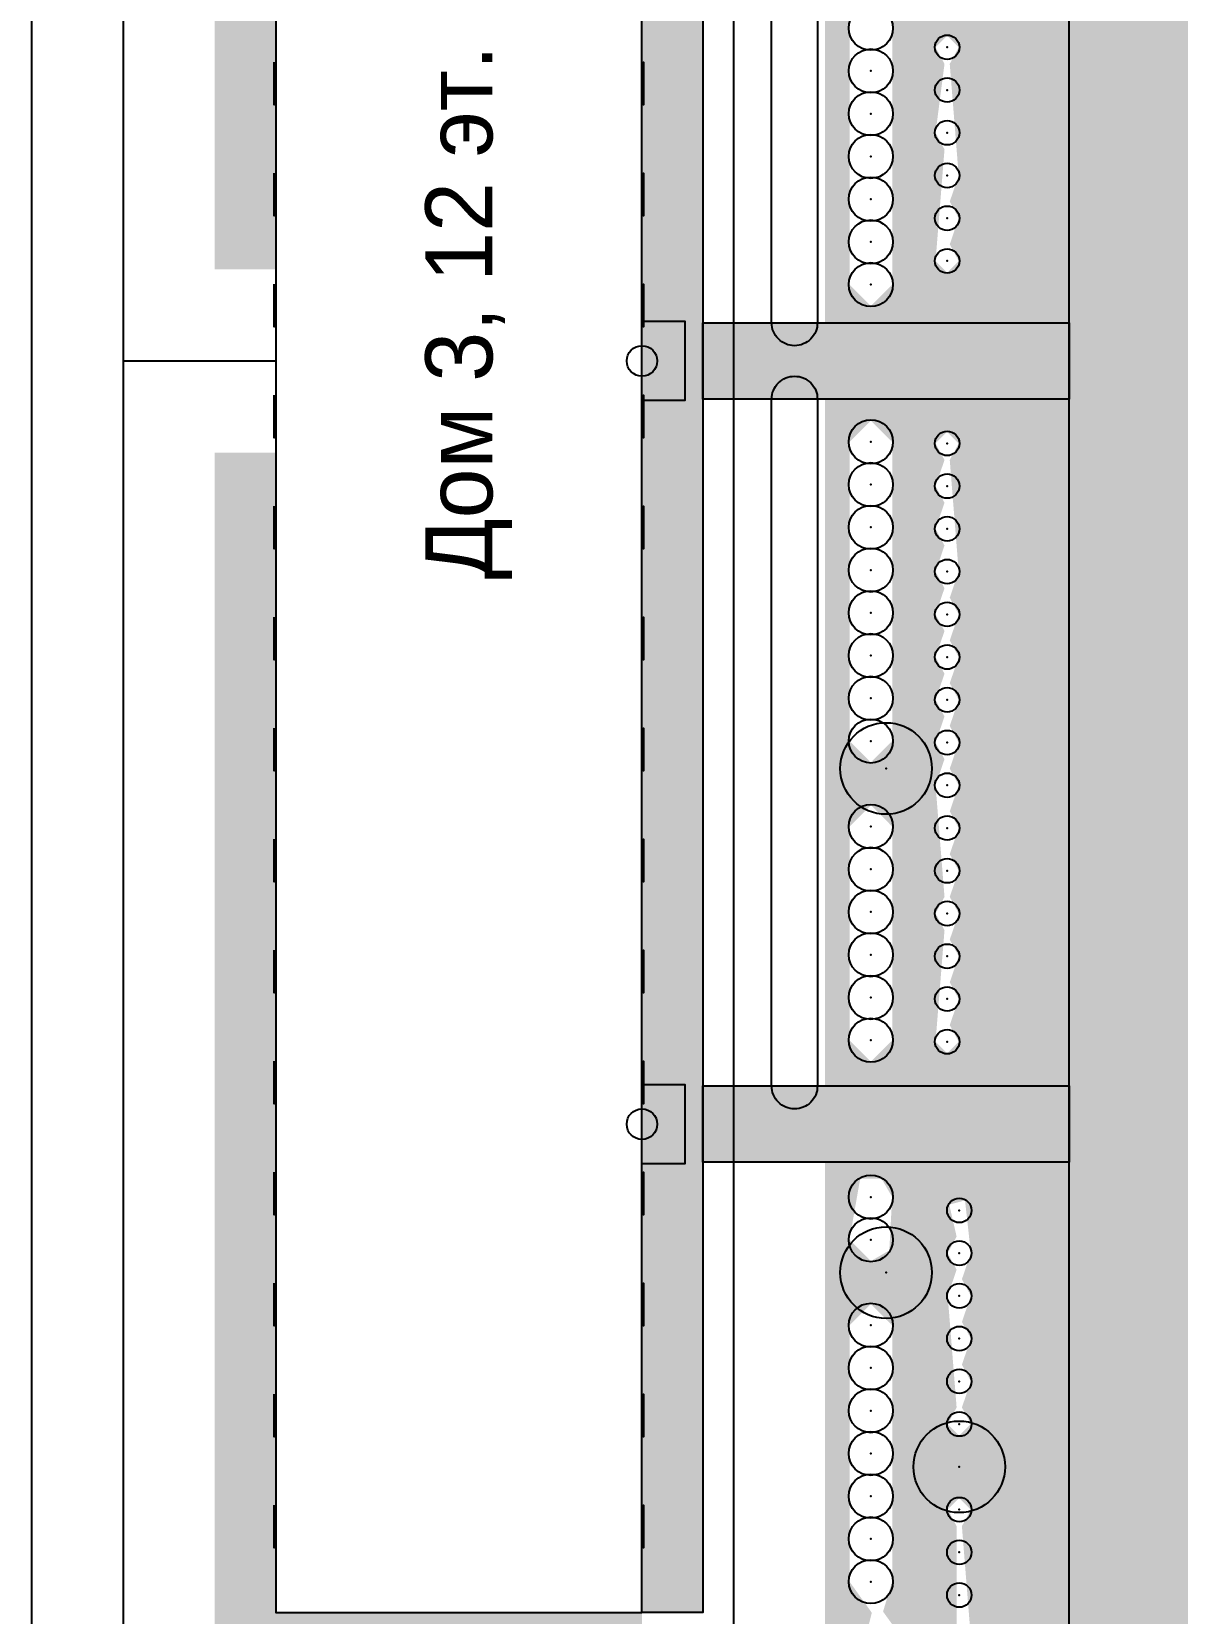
# Model space of a CAD drawing. Header units: metres. Extents: x 0 to 180, y 0 to 150.
# Drawn here: x 0 to 37.5, y 34 to 85.8 of the extents above; entities that cross this region are included whole.
import ezdxf

# ---------------------------------------------------------------- set-up
doc = ezdxf.new("R2010")
doc.units = ezdxf.units.M
for name, color, linetype in [('BUILDING_FOOTPRINT', 1, 'Continuous'), ('CANOPIES', 132, 'Continuous'), ('CURB', 8, 'Continuous'), ('ENTRANCES', 132, 'Continuous'), ('LABELS', 7, 'Continuous'), ('NEW_BUSH', 3, 'Continuous'), ('NEW_LAWN', 82, 'Continuous'), ('NEW_PATHS', 2, 'Continuous'), ('NEW_TREE', 3, 'Continuous'), ('PATHS', 33, 'Continuous'), ('ROAD', 251, 'Continuous'), ('SEWER_K1', 30, 'Continuous'), ('SIDEWALK', 31, 'Continuous'), ('TERRITORY_BOUNDARY', 8, 'Continuous'), ('WATER_SUPPLY_B1', 5, 'Continuous'), ('WINDOWS', 150, 'Continuous')]:
    doc.layers.add(name, color=color, linetype=linetype)

msp = doc.modelspace()

# ---------------------------------------------------------------- hatches: boundary and pattern name
at = {"layer": 'NEW_LAWN'}
msp.add_hatch(color=82, dxfattribs=at).paths.add_polyline_path([(6, 78), (6, 119), (25, 119), (25, 114), (22, 114), (22, 116), (8, 116), (8, 78)])
h = msp.add_hatch(color=82, dxfattribs=at)
h.paths.add_polyline_path([(34, 90), (34, 76.25), (26, 76.25), (26, 90)])
h.paths.add_polyline_path([(29.914, 81.93), (29.621, 78.275), (30, 77.896), (30.379, 78.275), (30.086, 78.82), (30.379, 79.675), (30.086, 80.22), (30.379, 81.075), (30.086, 84.73), (30.379, 85.275), (30, 85.654), (29.621, 85.275), (29.914, 84.73), (29.621, 82.475)], flags=16)
h.paths.add_polyline_path([(26.801, 77.5), (27.5, 76.801), (28.199, 77.5), (28.199, 87.3), (27.5, 87.999), (26.801, 87.3)], flags=16)
h = msp.add_hatch(color=82, dxfattribs=at)
h.paths.add_polyline_path([(34, 51.25), (26, 51.25), (26, 73.75), (33.999, 73.75)])
h.paths.add_polyline_path([(29.914, 56.355), (29.621, 52.7), (30, 52.321), (30.379, 52.7), (30.086, 53.245), (30.379, 54.1), (30.086, 54.645), (30.379, 55.5), (30.086, 56.045), (30.379, 56.9), (30.086, 57.445), (30.379, 58.3), (30.086, 58.845), (30.379, 59.7), (30.086, 60.245), (30.379, 61.1), (30.086, 61.645), (30.379, 62.5), (30.086, 63.045), (30.379, 63.9), (30.086, 64.445), (30.379, 65.3), (30.086, 65.845), (30.379, 66.7), (30.086, 67.245), (30.379, 68.1), (30.086, 71.755), (30.379, 72.3), (30, 72.679), (29.621, 72.3), (29.914, 71.755), (29.621, 70.9), (29.914, 70.355), (29.621, 69.5), (29.914, 68.955), (29.621, 68.1), (29.914, 67.555), (29.621, 66.7), (29.914, 66.155), (29.621, 65.3), (29.914, 64.755), (29.621, 63.9), (29.914, 63.355), (29.621, 62.5), (29.914, 61.955), (29.621, 61.1), (29.914, 57.445), (29.621, 56.9)], flags=16)
h.paths.add_polyline_path([(26.801, 52.75), (27.5, 52.051), (28.199, 52.75), (28.199, 59.75), (27.5, 60.449), (26.801, 59.75)], flags=16)
h.paths.add_polyline_path([(26.801, 62.55), (27.5, 61.851), (28.199, 62.55), (28.199, 72.35), (27.5, 73.049), (26.801, 72.35)], flags=16)
h = msp.add_hatch(color=82, dxfattribs=at)
h.paths.add_polyline_path([(8, 34), (20, 34), (20, 25), (20.879, 22.879), (23, 22), (34, 22), (34, 7), (6, 7), (6, 72), (8, 72)])
h.paths.add_polyline_path([(30.879, 12.65), (30.5, 13.029), (30.121, 12.65), (30.414, 10.705), (30.121, 9.85), (30.5, 9.471), (30.879, 9.85), (30.586, 11.795)], flags=16)
h.paths.add_polyline_path([(30.689, 19.978), (30.172, 19.839), (30.414, 17.395), (30.121, 16.85), (30.5, 16.471), (30.879, 16.85), (30.586, 17.395)], flags=16)
h.paths.add_polyline_path([(25.25, 18.792), (24.551, 18.093), (25.25, 17.394), (25.949, 18.093)], flags=16)
h.paths.add_polyline_path([(25.599, 13.502), (24.645, 13.247), (24.901, 12.292), (25.855, 12.548)], flags=16)
h.paths.add_polyline_path([(20.75, 10.678), (20.371, 10.299), (20.75, 9.92), (21.129, 10.299)], flags=16)
h.paths.add_polyline_path([(19.25, 18.792), (18.551, 18.093), (19.25, 17.394), (19.949, 18.093)], flags=16)
h.paths.add_polyline_path([(7.395, 26.551), (8.9, 25.301), (14.5, 25.301), (15.199, 26), (14.5, 26.699), (9.076, 26.652), (8.524, 27.755), (9.096, 28.625), (10.1, 28.301), (17.365, 28.289), (17.838, 27.153), (16.695, 26.349), (16.695, 25.651), (17.3, 25.301), (18.5, 25.501), (19.199, 26.2), (19.199, 29), (18.5, 29.699), (10.1, 29.699), (9.004, 28.675), (8, 28.999), (7.395, 28.649)], flags=16)
h.paths.add_polyline_path([(14.75, 16.194), (14.051, 15.495), (14.75, 14.796), (15.449, 15.495)], flags=16)
h.paths.add_polyline_path([(14.75, 10.998), (14.051, 10.299), (14.75, 9.6), (15.449, 10.299)], flags=16)
h.paths.add_polyline_path([(11.939, 21.019), (11.422, 20.881), (11.561, 20.363), (12.078, 20.502)], flags=16)
h.paths.add_polyline_path([(10.599, 13.502), (9.645, 13.247), (9.901, 12.292), (10.855, 12.548)], flags=16)
h = msp.add_hatch(color=82, dxfattribs=at)
h.paths.add_polyline_path([(33.999, 48.75), (34, 28), (26, 28), (26, 48.75)])
h.paths.add_polyline_path([(26.801, 46.213), (27.5, 45.514), (28.105, 45.864), (28.199, 47.613), (27.849, 48.218), (27.151, 48.218)], flags=16)
h.paths.add_polyline_path([(30.311, 30.92), (30.019, 30.375), (30.398, 29.996), (30.777, 30.375), (30.484, 30.92), (30.777, 31.775), (30.484, 32.32), (30.777, 33.175), (30.484, 36.83), (30.777, 37.375), (30.398, 37.754), (30.019, 37.375), (30.311, 36.83)], flags=16)
h.paths.add_polyline_path([(30.311, 45.23), (30.019, 44.375), (30.311, 40.72), (30.019, 40.175), (30.398, 39.796), (30.777, 40.175), (30.484, 40.72), (30.777, 41.575), (30.484, 42.12), (30.777, 42.975), (30.484, 43.52), (30.777, 44.375), (30.484, 44.92), (30.777, 45.775), (30.587, 47.503), (30.07, 47.364), (30.311, 46.32), (30.019, 45.775)], flags=16)
h.paths.add_polyline_path([(26.801, 35.013), (27.532, 33.995), (26.946, 31.648), (27.645, 30.949), (28.25, 31.298), (28.631, 33.016), (27.9, 34.034), (28.199, 35.013), (28.199, 43.413), (27.5, 44.112), (26.801, 43.413)], flags=16)
at = {"layer": 'PATHS'}
for points in [[(34, 73.75), (22, 73.75), (22, 76.25), (34, 76.25)], [(34, 48.75), (22, 48.75), (22, 51.25), (34, 51.25)]]:
    msp.add_hatch(color=33, dxfattribs=at).paths.add_polyline_path(points)
at = {"layer": 'ROAD'}
msp.add_hatch(color=251, dxfattribs=at).paths.add_polyline_path([(34, 36), (34, 40.5), (34, 109.5), (34, 114), (38.5, 114), (90, 114), (90, 109.5), (38.5, 109.5), (38.5, 40.5), (90, 40.5), (90, 36), (38.5, 36), (38.5, 0), (34, 0)])
at = {"layer": 'SIDEWALK'}
msp.add_hatch(color=31, dxfattribs=at).paths.add_polyline_path([(20, 116), (22, 116), (22, 34), (20, 34)])

# ---------------------------------------------------------------- linework, layer by layer
at = {"layer": 'BUILDING_FOOTPRINT'}
msp.add_lwpolyline([(20, 34), (20, 116), (8, 116), (8, 34)], close=True, dxfattribs=at)
at = {"layer": 'CANOPIES'}
for points in [[(20, 73.7, 2.7), (20, 76.3, 2.7), (21.4, 76.3, 2.7), (21.4, 73.7, 2.7)], [(20, 48.7, 2.7), (20, 51.3, 2.7), (21.4, 51.3, 2.7), (21.4, 48.7, 2.7)]]:
    msp.add_3dface(points, dxfattribs=at)
at = {"layer": 'CURB'}
msp.add_lwpolyline([(34, 0), (34, 36), (34, 40.5), (34, 109.5), (34, 114), (38.5, 114), (141.5, 114), (141.5, 150), (146, 150), (146, 114), (146, 109.5), (146, 40.5), (146, 36), (141.5, 36), (38.5, 36), (38.5, 0)], close=True, dxfattribs=at)
at = {"layer": 'ENTRANCES'}
for centre in [(20, 75, 0.05), (20, 50, 0.05)]:
    msp.add_circle(centre, 0.5, dxfattribs=at)
at = {"layer": 'NEW_BUSH'}
for centre, radius in [((27.5, 85.9), 0.72), ((30, 85.275), 0.4), ((27.5, 84.5), 0.72), ((30, 83.875), 0.4), ((27.5, 83.1), 0.72), ((27.5, 81.7), 0.72), ((30, 82.475), 0.4), ((30, 81.075), 0.4), ((27.5, 80.3), 0.72), ((30, 79.675), 0.4), ((27.5, 78.9), 0.72), ((30, 78.275), 0.4), ((27.5, 77.5), 0.72), ((27.5, 72.35), 0.72), ((30, 72.3), 0.4), ((27.5, 70.95), 0.72), ((30, 70.9), 0.4), ((27.5, 69.55), 0.72), ((30, 69.5), 0.4), ((27.5, 68.15), 0.72), ((30, 68.1), 0.4), ((27.5, 66.75), 0.72), ((30, 66.7), 0.4), ((27.5, 65.35), 0.72), ((30, 65.3), 0.4), ((27.5, 63.95), 0.72), ((30, 63.9), 0.4), ((27.5, 62.55), 0.72), ((30, 62.5), 0.4), ((30, 61.1), 0.4), ((27.5, 59.75), 0.72), ((30, 59.7), 0.4), ((27.5, 58.35), 0.72), ((30, 58.3), 0.4), ((27.5, 56.95), 0.72), ((30, 56.9), 0.4), ((27.5, 55.55), 0.72), ((30, 55.5), 0.4), ((27.5, 54.15), 0.72), ((30, 54.1), 0.4), ((27.5, 52.75), 0.72), ((30, 52.7), 0.4), ((27.5, 47.613), 0.72), ((30.398, 47.175), 0.4), ((27.5, 46.213), 0.72), ((30.398, 45.775), 0.4), ((30.398, 44.375), 0.4), ((27.5, 43.413), 0.72), ((30.398, 42.975), 0.4), ((27.5, 42.013), 0.72), ((30.398, 41.575), 0.4), ((27.5, 40.613), 0.72), ((30.398, 40.175), 0.4), ((27.5, 39.213), 0.72), ((27.5, 37.813), 0.72), ((30.398, 37.375), 0.4), ((27.5, 36.413), 0.72), ((30.398, 35.975), 0.4), ((27.5, 35.013), 0.72), ((30.398, 34.575), 0.4)]:
    msp.add_circle(centre, radius, dxfattribs=at)
for p in [(30, 85.275), (27.5, 84.5), (30, 83.875), (27.5, 83.1), (30, 82.475), (27.5, 81.7), (30, 81.075), (27.5, 80.3), (30, 79.675), (27.5, 78.9), (30, 78.275), (27.5, 77.5), (27.5, 72.35), (30, 72.3), (27.5, 70.95), (30, 70.9), (27.5, 69.55), (30, 69.5), (27.5, 68.15), (30, 68.1), (27.5, 66.75), (30, 66.7), (27.5, 65.35), (30, 65.3), (27.5, 63.95), (30, 63.9), (27.5, 62.55), (30, 62.5), (30, 61.1), (27.5, 59.75), (30, 59.7), (27.5, 58.35), (30, 58.3), (27.5, 56.95), (30, 56.9), (27.5, 55.55), (30, 55.5), (27.5, 54.15), (30, 54.1), (27.5, 52.75), (30, 52.7), (27.5, 47.613), (30.398, 47.175), (27.5, 46.213), (30.398, 45.775), (30.398, 44.375), (27.5, 43.413), (30.398, 42.975), (27.5, 42.013), (30.398, 41.575), (27.5, 40.613), (30.398, 40.175), (27.5, 39.213), (27.5, 37.813), (30.398, 37.375), (27.5, 36.413), (30.398, 35.975), (27.5, 35.013), (30.398, 34.575)]:
    msp.add_point(p, dxfattribs=at)
at = {"layer": 'NEW_PATHS'}
msp.add_lwpolyline([(25.75, 98.75), (25.75, 76.25), (25.746, 76.176), (25.736, 76.104), (25.718, 76.032), (25.693, 75.963), (25.661, 75.896), (25.624, 75.833), (25.58, 75.774), (25.53, 75.72), (25.476, 75.67), (25.417, 75.626), (25.354, 75.589), (25.287, 75.557), (25.218, 75.532), (25.146, 75.514), (25.074, 75.504), (25, 75.5), (24.926, 75.504), (24.854, 75.514), (24.782, 75.532), (24.713, 75.557), (24.646, 75.589), (24.583, 75.626), (24.524, 75.67), (24.47, 75.72), (24.42, 75.774), (24.376, 75.833), (24.339, 75.896), (24.307, 75.963), (24.282, 76.032), (24.264, 76.104), (24.254, 76.176), (24.25, 76.25), (24.25, 98.75)], dxfattribs=at)
msp.add_lwpolyline([(24.339, 74.104), (24.376, 74.167), (24.42, 74.226), (24.47, 74.28), (24.524, 74.33), (24.583, 74.374), (24.646, 74.411), (24.713, 74.443), (24.782, 74.468), (24.854, 74.486), (24.926, 74.496), (25, 74.5), (25.074, 74.496), (25.146, 74.486), (25.218, 74.468), (25.287, 74.443), (25.354, 74.411), (25.417, 74.374), (25.476, 74.33), (25.53, 74.28), (25.58, 74.226), (25.624, 74.167), (25.661, 74.104), (25.693, 74.037), (25.718, 73.968), (25.736, 73.896), (25.746, 73.824), (25.75, 73.75), (25.75, 51.25), (25.746, 51.176), (25.736, 51.104), (25.718, 51.032), (25.693, 50.963), (25.661, 50.896), (25.624, 50.833), (25.58, 50.774), (25.53, 50.72), (25.476, 50.67), (25.417, 50.626), (25.354, 50.589), (25.287, 50.557), (25.218, 50.532), (25.146, 50.514), (25.074, 50.504), (25, 50.5), (24.926, 50.504), (24.854, 50.514), (24.782, 50.532), (24.713, 50.557), (24.646, 50.589), (24.583, 50.626), (24.524, 50.67), (24.47, 50.72), (24.42, 50.774), (24.376, 50.833), (24.339, 50.896), (24.307, 50.963), (24.282, 51.032), (24.264, 51.104), (24.254, 51.176), (24.25, 51.25), (24.25, 73.75), (24.254, 73.824), (24.264, 73.896), (24.282, 73.968), (24.307, 74.037)], close=True, dxfattribs=at)
at = {"layer": 'NEW_TREE'}
for centre in [(28, 61.65), (28, 45.137), (30.398, 38.775)]:
    msp.add_circle(centre, 1.5, dxfattribs=at)
for p in [(28, 61.65), (28, 45.137), (30.398, 38.775)]:
    msp.add_point(p, dxfattribs=at)
at = {"layer": 'PATHS'}
for points in [[(34, 73.75), (22, 73.75), (22, 76.25), (34, 76.25)], [(34, 48.75), (22, 48.75), (22, 51.25), (34, 51.25)]]:
    msp.add_lwpolyline(points, close=True, dxfattribs=at)
at = {"layer": 'ROAD'}
msp.add_lwpolyline([(34, 36), (34, 40.5), (34, 109.5), (34, 114), (38.5, 114), (90, 114), (90, 109.5), (38.5, 109.5), (38.5, 40.5), (90, 40.5), (90, 36), (38.5, 36), (38.5, 0), (34, 0)], close=True, dxfattribs=at)
at = {"layer": 'SEWER_K1'}
msp.add_polyline3d([(23, 114, -2.6), (23, 25, -2.6), (180, 25, -2.6)], dxfattribs=at)
at = {"layer": 'SIDEWALK'}
msp.add_lwpolyline([(20, 116), (22, 116), (22, 34), (20, 34)], close=True, dxfattribs=at)
at = {"layer": 'TERRITORY_BOUNDARY'}
msp.add_lwpolyline([(180, 0), (180, 150), (0, 150), (0, 0)], close=True, dxfattribs=at)
at = {"layer": 'WATER_SUPPLY_B1'}
for points in [[(3, 146, -1.8), (3, 4, -1.8)], [(3, 75, -1.8), (8, 75, -1.8)]]:
    msp.add_polyline3d(points, dxfattribs=at)
at = {"layer": 'WINDOWS'}
for points in [[(7.95, 84.791, 0.9), (7.95, 83.391, 0.9), (7.95, 83.391, 2.4), (7.95, 84.791, 2.4)], [(7.95, 84.791, 3.9), (7.95, 83.391, 3.9), (7.95, 83.391, 5.4), (7.95, 84.791, 5.4)], [(7.95, 84.791, 6.9), (7.95, 83.391, 6.9), (7.95, 83.391, 8.4), (7.95, 84.791, 8.4)], [(7.95, 84.791, 9.9), (7.95, 83.391, 9.9), (7.95, 83.391, 11.4), (7.95, 84.791, 11.4)], [(7.95, 84.791, 12.9), (7.95, 83.391, 12.9), (7.95, 83.391, 14.4), (7.95, 84.791, 14.4)], [(7.95, 84.791, 15.9), (7.95, 83.391, 15.9), (7.95, 83.391, 17.4), (7.95, 84.791, 17.4)], [(7.95, 84.791, 18.9), (7.95, 83.391, 18.9), (7.95, 83.391, 20.4), (7.95, 84.791, 20.4)], [(7.95, 84.791, 21.9), (7.95, 83.391, 21.9), (7.95, 83.391, 23.4), (7.95, 84.791, 23.4)], [(7.95, 84.791, 24.9), (7.95, 83.391, 24.9), (7.95, 83.391, 26.4), (7.95, 84.791, 26.4)], [(7.95, 84.791, 27.9), (7.95, 83.391, 27.9), (7.95, 83.391, 29.4), (7.95, 84.791, 29.4)], [(7.95, 84.791, 30.9), (7.95, 83.391, 30.9), (7.95, 83.391, 32.4), (7.95, 84.791, 32.4)], [(7.95, 84.791, 33.9), (7.95, 83.391, 33.9), (7.95, 83.391, 35.4), (7.95, 84.791, 35.4)], [(20.05, 83.391, 0.9), (20.05, 84.791, 0.9), (20.05, 84.791, 2.4), (20.05, 83.391, 2.4)], [(20.05, 83.391, 3.9), (20.05, 84.791, 3.9), (20.05, 84.791, 5.4), (20.05, 83.391, 5.4)], [(20.05, 83.391, 6.9), (20.05, 84.791, 6.9), (20.05, 84.791, 8.4), (20.05, 83.391, 8.4)], [(20.05, 83.391, 9.9), (20.05, 84.791, 9.9), (20.05, 84.791, 11.4), (20.05, 83.391, 11.4)], [(20.05, 83.391, 12.9), (20.05, 84.791, 12.9), (20.05, 84.791, 14.4), (20.05, 83.391, 14.4)], [(20.05, 83.391, 15.9), (20.05, 84.791, 15.9), (20.05, 84.791, 17.4), (20.05, 83.391, 17.4)], [(20.05, 83.391, 18.9), (20.05, 84.791, 18.9), (20.05, 84.791, 20.4), (20.05, 83.391, 20.4)], [(20.05, 83.391, 21.9), (20.05, 84.791, 21.9), (20.05, 84.791, 23.4), (20.05, 83.391, 23.4)], [(20.05, 83.391, 24.9), (20.05, 84.791, 24.9), (20.05, 84.791, 26.4), (20.05, 83.391, 26.4)], [(20.05, 83.391, 27.9), (20.05, 84.791, 27.9), (20.05, 84.791, 29.4), (20.05, 83.391, 29.4)], [(20.05, 83.391, 30.9), (20.05, 84.791, 30.9), (20.05, 84.791, 32.4), (20.05, 83.391, 32.4)], [(20.05, 83.391, 33.9), (20.05, 84.791, 33.9), (20.05, 84.791, 35.4), (20.05, 83.391, 35.4)], [(7.95, 81.155, 0.9), (7.95, 79.755, 0.9), (7.95, 79.755, 2.4), (7.95, 81.155, 2.4)], [(7.95, 81.155, 3.9), (7.95, 79.755, 3.9), (7.95, 79.755, 5.4), (7.95, 81.155, 5.4)], [(7.95, 81.155, 6.9), (7.95, 79.755, 6.9), (7.95, 79.755, 8.4), (7.95, 81.155, 8.4)], [(7.95, 81.155, 9.9), (7.95, 79.755, 9.9), (7.95, 79.755, 11.4), (7.95, 81.155, 11.4)], [(7.95, 81.155, 12.9), (7.95, 79.755, 12.9), (7.95, 79.755, 14.4), (7.95, 81.155, 14.4)], [(7.95, 81.155, 15.9), (7.95, 79.755, 15.9), (7.95, 79.755, 17.4), (7.95, 81.155, 17.4)], [(7.95, 81.155, 18.9), (7.95, 79.755, 18.9), (7.95, 79.755, 20.4), (7.95, 81.155, 20.4)], [(7.95, 81.155, 21.9), (7.95, 79.755, 21.9), (7.95, 79.755, 23.4), (7.95, 81.155, 23.4)], [(7.95, 81.155, 24.9), (7.95, 79.755, 24.9), (7.95, 79.755, 26.4), (7.95, 81.155, 26.4)], [(7.95, 81.155, 27.9), (7.95, 79.755, 27.9), (7.95, 79.755, 29.4), (7.95, 81.155, 29.4)], [(7.95, 81.155, 30.9), (7.95, 79.755, 30.9), (7.95, 79.755, 32.4), (7.95, 81.155, 32.4)], [(7.95, 81.155, 33.9), (7.95, 79.755, 33.9), (7.95, 79.755, 35.4), (7.95, 81.155, 35.4)], [(20.05, 79.755, 0.9), (20.05, 81.155, 0.9), (20.05, 81.155, 2.4), (20.05, 79.755, 2.4)], [(20.05, 79.755, 3.9), (20.05, 81.155, 3.9), (20.05, 81.155, 5.4), (20.05, 79.755, 5.4)], [(20.05, 79.755, 6.9), (20.05, 81.155, 6.9), (20.05, 81.155, 8.4), (20.05, 79.755, 8.4)], [(20.05, 79.755, 9.9), (20.05, 81.155, 9.9), (20.05, 81.155, 11.4), (20.05, 79.755, 11.4)], [(20.05, 79.755, 12.9), (20.05, 81.155, 12.9), (20.05, 81.155, 14.4), (20.05, 79.755, 14.4)], [(20.05, 79.755, 15.9), (20.05, 81.155, 15.9), (20.05, 81.155, 17.4), (20.05, 79.755, 17.4)], [(20.05, 79.755, 18.9), (20.05, 81.155, 18.9), (20.05, 81.155, 20.4), (20.05, 79.755, 20.4)], [(20.05, 79.755, 21.9), (20.05, 81.155, 21.9), (20.05, 81.155, 23.4), (20.05, 79.755, 23.4)], [(20.05, 79.755, 24.9), (20.05, 81.155, 24.9), (20.05, 81.155, 26.4), (20.05, 79.755, 26.4)], [(20.05, 79.755, 27.9), (20.05, 81.155, 27.9), (20.05, 81.155, 29.4), (20.05, 79.755, 29.4)], [(20.05, 79.755, 30.9), (20.05, 81.155, 30.9), (20.05, 81.155, 32.4), (20.05, 79.755, 32.4)], [(20.05, 79.755, 33.9), (20.05, 81.155, 33.9), (20.05, 81.155, 35.4), (20.05, 79.755, 35.4)], [(7.95, 77.518, 0.9), (7.95, 76.118, 0.9), (7.95, 76.118, 2.4), (7.95, 77.518, 2.4)], [(7.95, 77.518, 3.9), (7.95, 76.118, 3.9), (7.95, 76.118, 5.4), (7.95, 77.518, 5.4)], [(7.95, 77.518, 6.9), (7.95, 76.118, 6.9), (7.95, 76.118, 8.4), (7.95, 77.518, 8.4)], [(7.95, 77.518, 9.9), (7.95, 76.118, 9.9), (7.95, 76.118, 11.4), (7.95, 77.518, 11.4)], [(7.95, 77.518, 12.9), (7.95, 76.118, 12.9), (7.95, 76.118, 14.4), (7.95, 77.518, 14.4)], [(7.95, 77.518, 15.9), (7.95, 76.118, 15.9), (7.95, 76.118, 17.4), (7.95, 77.518, 17.4)], [(7.95, 77.518, 18.9), (7.95, 76.118, 18.9), (7.95, 76.118, 20.4), (7.95, 77.518, 20.4)], [(7.95, 77.518, 21.9), (7.95, 76.118, 21.9), (7.95, 76.118, 23.4), (7.95, 77.518, 23.4)], [(7.95, 77.518, 24.9), (7.95, 76.118, 24.9), (7.95, 76.118, 26.4), (7.95, 77.518, 26.4)], [(7.95, 77.518, 27.9), (7.95, 76.118, 27.9), (7.95, 76.118, 29.4), (7.95, 77.518, 29.4)], [(7.95, 77.518, 30.9), (7.95, 76.118, 30.9), (7.95, 76.118, 32.4), (7.95, 77.518, 32.4)], [(7.95, 77.518, 33.9), (7.95, 76.118, 33.9), (7.95, 76.118, 35.4), (7.95, 77.518, 35.4)], [(20.05, 76.118, 3.9), (20.05, 77.518, 3.9), (20.05, 77.518, 5.4), (20.05, 76.118, 5.4)], [(20.05, 76.118, 6.9), (20.05, 77.518, 6.9), (20.05, 77.518, 8.4), (20.05, 76.118, 8.4)], [(20.05, 76.118, 9.9), (20.05, 77.518, 9.9), (20.05, 77.518, 11.4), (20.05, 76.118, 11.4)], [(20.05, 76.118, 12.9), (20.05, 77.518, 12.9), (20.05, 77.518, 14.4), (20.05, 76.118, 14.4)], [(20.05, 76.118, 15.9), (20.05, 77.518, 15.9), (20.05, 77.518, 17.4), (20.05, 76.118, 17.4)], [(20.05, 76.118, 18.9), (20.05, 77.518, 18.9), (20.05, 77.518, 20.4), (20.05, 76.118, 20.4)], [(20.05, 76.118, 21.9), (20.05, 77.518, 21.9), (20.05, 77.518, 23.4), (20.05, 76.118, 23.4)], [(20.05, 76.118, 24.9), (20.05, 77.518, 24.9), (20.05, 77.518, 26.4), (20.05, 76.118, 26.4)], [(20.05, 76.118, 27.9), (20.05, 77.518, 27.9), (20.05, 77.518, 29.4), (20.05, 76.118, 29.4)], [(20.05, 76.118, 30.9), (20.05, 77.518, 30.9), (20.05, 77.518, 32.4), (20.05, 76.118, 32.4)], [(20.05, 76.118, 33.9), (20.05, 77.518, 33.9), (20.05, 77.518, 35.4), (20.05, 76.118, 35.4)], [(7.95, 73.882, 0.9), (7.95, 72.482, 0.9), (7.95, 72.482, 2.4), (7.95, 73.882, 2.4)], [(7.95, 73.882, 3.9), (7.95, 72.482, 3.9), (7.95, 72.482, 5.4), (7.95, 73.882, 5.4)], [(7.95, 73.882, 6.9), (7.95, 72.482, 6.9), (7.95, 72.482, 8.4), (7.95, 73.882, 8.4)], [(7.95, 73.882, 9.9), (7.95, 72.482, 9.9), (7.95, 72.482, 11.4), (7.95, 73.882, 11.4)], [(7.95, 73.882, 12.9), (7.95, 72.482, 12.9), (7.95, 72.482, 14.4), (7.95, 73.882, 14.4)], [(7.95, 73.882, 15.9), (7.95, 72.482, 15.9), (7.95, 72.482, 17.4), (7.95, 73.882, 17.4)], [(7.95, 73.882, 18.9), (7.95, 72.482, 18.9), (7.95, 72.482, 20.4), (7.95, 73.882, 20.4)], [(7.95, 73.882, 21.9), (7.95, 72.482, 21.9), (7.95, 72.482, 23.4), (7.95, 73.882, 23.4)], [(7.95, 73.882, 24.9), (7.95, 72.482, 24.9), (7.95, 72.482, 26.4), (7.95, 73.882, 26.4)], [(7.95, 73.882, 27.9), (7.95, 72.482, 27.9), (7.95, 72.482, 29.4), (7.95, 73.882, 29.4)], [(7.95, 73.882, 30.9), (7.95, 72.482, 30.9), (7.95, 72.482, 32.4), (7.95, 73.882, 32.4)], [(7.95, 73.882, 33.9), (7.95, 72.482, 33.9), (7.95, 72.482, 35.4), (7.95, 73.882, 35.4)], [(20.05, 72.482, 3.9), (20.05, 73.882, 3.9), (20.05, 73.882, 5.4), (20.05, 72.482, 5.4)], [(20.05, 72.482, 6.9), (20.05, 73.882, 6.9), (20.05, 73.882, 8.4), (20.05, 72.482, 8.4)], [(20.05, 72.482, 9.9), (20.05, 73.882, 9.9), (20.05, 73.882, 11.4), (20.05, 72.482, 11.4)], [(20.05, 72.482, 12.9), (20.05, 73.882, 12.9), (20.05, 73.882, 14.4), (20.05, 72.482, 14.4)], [(20.05, 72.482, 15.9), (20.05, 73.882, 15.9), (20.05, 73.882, 17.4), (20.05, 72.482, 17.4)], [(20.05, 72.482, 18.9), (20.05, 73.882, 18.9), (20.05, 73.882, 20.4), (20.05, 72.482, 20.4)], [(20.05, 72.482, 21.9), (20.05, 73.882, 21.9), (20.05, 73.882, 23.4), (20.05, 72.482, 23.4)], [(20.05, 72.482, 24.9), (20.05, 73.882, 24.9), (20.05, 73.882, 26.4), (20.05, 72.482, 26.4)], [(20.05, 72.482, 27.9), (20.05, 73.882, 27.9), (20.05, 73.882, 29.4), (20.05, 72.482, 29.4)], [(20.05, 72.482, 30.9), (20.05, 73.882, 30.9), (20.05, 73.882, 32.4), (20.05, 72.482, 32.4)], [(20.05, 72.482, 33.9), (20.05, 73.882, 33.9), (20.05, 73.882, 35.4), (20.05, 72.482, 35.4)], [(7.95, 70.245, 0.9), (7.95, 68.845, 0.9), (7.95, 68.845, 2.4), (7.95, 70.245, 2.4)], [(7.95, 70.245, 3.9), (7.95, 68.845, 3.9), (7.95, 68.845, 5.4), (7.95, 70.245, 5.4)], [(7.95, 70.245, 6.9), (7.95, 68.845, 6.9), (7.95, 68.845, 8.4), (7.95, 70.245, 8.4)], [(7.95, 70.245, 9.9), (7.95, 68.845, 9.9), (7.95, 68.845, 11.4), (7.95, 70.245, 11.4)], [(7.95, 70.245, 12.9), (7.95, 68.845, 12.9), (7.95, 68.845, 14.4), (7.95, 70.245, 14.4)], [(7.95, 70.245, 15.9), (7.95, 68.845, 15.9), (7.95, 68.845, 17.4), (7.95, 70.245, 17.4)], [(7.95, 70.245, 18.9), (7.95, 68.845, 18.9), (7.95, 68.845, 20.4), (7.95, 70.245, 20.4)], [(7.95, 70.245, 21.9), (7.95, 68.845, 21.9), (7.95, 68.845, 23.4), (7.95, 70.245, 23.4)], [(7.95, 70.245, 24.9), (7.95, 68.845, 24.9), (7.95, 68.845, 26.4), (7.95, 70.245, 26.4)], [(7.95, 70.245, 27.9), (7.95, 68.845, 27.9), (7.95, 68.845, 29.4), (7.95, 70.245, 29.4)], [(7.95, 70.245, 30.9), (7.95, 68.845, 30.9), (7.95, 68.845, 32.4), (7.95, 70.245, 32.4)], [(7.95, 70.245, 33.9), (7.95, 68.845, 33.9), (7.95, 68.845, 35.4), (7.95, 70.245, 35.4)], [(20.05, 68.845, 0.9), (20.05, 70.245, 0.9), (20.05, 70.245, 2.4), (20.05, 68.845, 2.4)], [(20.05, 68.845, 3.9), (20.05, 70.245, 3.9), (20.05, 70.245, 5.4), (20.05, 68.845, 5.4)], [(20.05, 68.845, 6.9), (20.05, 70.245, 6.9), (20.05, 70.245, 8.4), (20.05, 68.845, 8.4)], [(20.05, 68.845, 9.9), (20.05, 70.245, 9.9), (20.05, 70.245, 11.4), (20.05, 68.845, 11.4)], [(20.05, 68.845, 12.9), (20.05, 70.245, 12.9), (20.05, 70.245, 14.4), (20.05, 68.845, 14.4)], [(20.05, 68.845, 15.9), (20.05, 70.245, 15.9), (20.05, 70.245, 17.4), (20.05, 68.845, 17.4)], [(20.05, 68.845, 18.9), (20.05, 70.245, 18.9), (20.05, 70.245, 20.4), (20.05, 68.845, 20.4)], [(20.05, 68.845, 21.9), (20.05, 70.245, 21.9), (20.05, 70.245, 23.4), (20.05, 68.845, 23.4)], [(20.05, 68.845, 24.9), (20.05, 70.245, 24.9), (20.05, 70.245, 26.4), (20.05, 68.845, 26.4)], [(20.05, 68.845, 27.9), (20.05, 70.245, 27.9), (20.05, 70.245, 29.4), (20.05, 68.845, 29.4)], [(20.05, 68.845, 30.9), (20.05, 70.245, 30.9), (20.05, 70.245, 32.4), (20.05, 68.845, 32.4)], [(20.05, 68.845, 33.9), (20.05, 70.245, 33.9), (20.05, 70.245, 35.4), (20.05, 68.845, 35.4)], [(7.95, 66.609, 0.9), (7.95, 65.209, 0.9), (7.95, 65.209, 2.4), (7.95, 66.609, 2.4)], [(7.95, 66.609, 3.9), (7.95, 65.209, 3.9), (7.95, 65.209, 5.4), (7.95, 66.609, 5.4)], [(7.95, 66.609, 6.9), (7.95, 65.209, 6.9), (7.95, 65.209, 8.4), (7.95, 66.609, 8.4)], [(7.95, 66.609, 9.9), (7.95, 65.209, 9.9), (7.95, 65.209, 11.4), (7.95, 66.609, 11.4)], [(7.95, 66.609, 12.9), (7.95, 65.209, 12.9), (7.95, 65.209, 14.4), (7.95, 66.609, 14.4)], [(7.95, 66.609, 15.9), (7.95, 65.209, 15.9), (7.95, 65.209, 17.4), (7.95, 66.609, 17.4)], [(7.95, 66.609, 18.9), (7.95, 65.209, 18.9), (7.95, 65.209, 20.4), (7.95, 66.609, 20.4)], [(7.95, 66.609, 21.9), (7.95, 65.209, 21.9), (7.95, 65.209, 23.4), (7.95, 66.609, 23.4)], [(7.95, 66.609, 24.9), (7.95, 65.209, 24.9), (7.95, 65.209, 26.4), (7.95, 66.609, 26.4)], [(7.95, 66.609, 27.9), (7.95, 65.209, 27.9), (7.95, 65.209, 29.4), (7.95, 66.609, 29.4)], [(7.95, 66.609, 30.9), (7.95, 65.209, 30.9), (7.95, 65.209, 32.4), (7.95, 66.609, 32.4)], [(7.95, 66.609, 33.9), (7.95, 65.209, 33.9), (7.95, 65.209, 35.4), (7.95, 66.609, 35.4)], [(20.05, 65.209, 0.9), (20.05, 66.609, 0.9), (20.05, 66.609, 2.4), (20.05, 65.209, 2.4)], [(20.05, 65.209, 3.9), (20.05, 66.609, 3.9), (20.05, 66.609, 5.4), (20.05, 65.209, 5.4)], [(20.05, 65.209, 6.9), (20.05, 66.609, 6.9), (20.05, 66.609, 8.4), (20.05, 65.209, 8.4)], [(20.05, 65.209, 9.9), (20.05, 66.609, 9.9), (20.05, 66.609, 11.4), (20.05, 65.209, 11.4)], [(20.05, 65.209, 12.9), (20.05, 66.609, 12.9), (20.05, 66.609, 14.4), (20.05, 65.209, 14.4)], [(20.05, 65.209, 15.9), (20.05, 66.609, 15.9), (20.05, 66.609, 17.4), (20.05, 65.209, 17.4)], [(20.05, 65.209, 18.9), (20.05, 66.609, 18.9), (20.05, 66.609, 20.4), (20.05, 65.209, 20.4)], [(20.05, 65.209, 21.9), (20.05, 66.609, 21.9), (20.05, 66.609, 23.4), (20.05, 65.209, 23.4)], [(20.05, 65.209, 24.9), (20.05, 66.609, 24.9), (20.05, 66.609, 26.4), (20.05, 65.209, 26.4)], [(20.05, 65.209, 27.9), (20.05, 66.609, 27.9), (20.05, 66.609, 29.4), (20.05, 65.209, 29.4)], [(20.05, 65.209, 30.9), (20.05, 66.609, 30.9), (20.05, 66.609, 32.4), (20.05, 65.209, 32.4)], [(20.05, 65.209, 33.9), (20.05, 66.609, 33.9), (20.05, 66.609, 35.4), (20.05, 65.209, 35.4)], [(7.95, 62.973, 0.9), (7.95, 61.573, 0.9), (7.95, 61.573, 2.4), (7.95, 62.973, 2.4)], [(7.95, 62.973, 3.9), (7.95, 61.573, 3.9), (7.95, 61.573, 5.4), (7.95, 62.973, 5.4)], [(7.95, 62.973, 6.9), (7.95, 61.573, 6.9), (7.95, 61.573, 8.4), (7.95, 62.973, 8.4)], [(7.95, 62.973, 9.9), (7.95, 61.573, 9.9), (7.95, 61.573, 11.4), (7.95, 62.973, 11.4)], [(7.95, 62.973, 12.9), (7.95, 61.573, 12.9), (7.95, 61.573, 14.4), (7.95, 62.973, 14.4)], [(7.95, 62.973, 15.9), (7.95, 61.573, 15.9), (7.95, 61.573, 17.4), (7.95, 62.973, 17.4)], [(7.95, 62.973, 18.9), (7.95, 61.573, 18.9), (7.95, 61.573, 20.4), (7.95, 62.973, 20.4)], [(7.95, 62.973, 21.9), (7.95, 61.573, 21.9), (7.95, 61.573, 23.4), (7.95, 62.973, 23.4)], [(7.95, 62.973, 24.9), (7.95, 61.573, 24.9), (7.95, 61.573, 26.4), (7.95, 62.973, 26.4)], [(7.95, 62.973, 27.9), (7.95, 61.573, 27.9), (7.95, 61.573, 29.4), (7.95, 62.973, 29.4)], [(7.95, 62.973, 30.9), (7.95, 61.573, 30.9), (7.95, 61.573, 32.4), (7.95, 62.973, 32.4)], [(7.95, 62.973, 33.9), (7.95, 61.573, 33.9), (7.95, 61.573, 35.4), (7.95, 62.973, 35.4)], [(20.05, 61.573, 0.9), (20.05, 62.973, 0.9), (20.05, 62.973, 2.4), (20.05, 61.573, 2.4)], [(20.05, 61.573, 3.9), (20.05, 62.973, 3.9), (20.05, 62.973, 5.4), (20.05, 61.573, 5.4)], [(20.05, 61.573, 6.9), (20.05, 62.973, 6.9), (20.05, 62.973, 8.4), (20.05, 61.573, 8.4)], [(20.05, 61.573, 9.9), (20.05, 62.973, 9.9), (20.05, 62.973, 11.4), (20.05, 61.573, 11.4)], [(20.05, 61.573, 12.9), (20.05, 62.973, 12.9), (20.05, 62.973, 14.4), (20.05, 61.573, 14.4)], [(20.05, 61.573, 15.9), (20.05, 62.973, 15.9), (20.05, 62.973, 17.4), (20.05, 61.573, 17.4)], [(20.05, 61.573, 18.9), (20.05, 62.973, 18.9), (20.05, 62.973, 20.4), (20.05, 61.573, 20.4)], [(20.05, 61.573, 21.9), (20.05, 62.973, 21.9), (20.05, 62.973, 23.4), (20.05, 61.573, 23.4)], [(20.05, 61.573, 24.9), (20.05, 62.973, 24.9), (20.05, 62.973, 26.4), (20.05, 61.573, 26.4)], [(20.05, 61.573, 27.9), (20.05, 62.973, 27.9), (20.05, 62.973, 29.4), (20.05, 61.573, 29.4)], [(20.05, 61.573, 30.9), (20.05, 62.973, 30.9), (20.05, 62.973, 32.4), (20.05, 61.573, 32.4)], [(20.05, 61.573, 33.9), (20.05, 62.973, 33.9), (20.05, 62.973, 35.4), (20.05, 61.573, 35.4)], [(7.95, 59.336, 0.9), (7.95, 57.936, 0.9), (7.95, 57.936, 2.4), (7.95, 59.336, 2.4)], [(7.95, 59.336, 3.9), (7.95, 57.936, 3.9), (7.95, 57.936, 5.4), (7.95, 59.336, 5.4)], [(7.95, 59.336, 6.9), (7.95, 57.936, 6.9), (7.95, 57.936, 8.4), (7.95, 59.336, 8.4)], [(7.95, 59.336, 9.9), (7.95, 57.936, 9.9), (7.95, 57.936, 11.4), (7.95, 59.336, 11.4)], [(7.95, 59.336, 12.9), (7.95, 57.936, 12.9), (7.95, 57.936, 14.4), (7.95, 59.336, 14.4)], [(7.95, 59.336, 15.9), (7.95, 57.936, 15.9), (7.95, 57.936, 17.4), (7.95, 59.336, 17.4)], [(7.95, 59.336, 18.9), (7.95, 57.936, 18.9), (7.95, 57.936, 20.4), (7.95, 59.336, 20.4)], [(7.95, 59.336, 21.9), (7.95, 57.936, 21.9), (7.95, 57.936, 23.4), (7.95, 59.336, 23.4)], [(7.95, 59.336, 24.9), (7.95, 57.936, 24.9), (7.95, 57.936, 26.4), (7.95, 59.336, 26.4)], [(7.95, 59.336, 27.9), (7.95, 57.936, 27.9), (7.95, 57.936, 29.4), (7.95, 59.336, 29.4)], [(7.95, 59.336, 30.9), (7.95, 57.936, 30.9), (7.95, 57.936, 32.4), (7.95, 59.336, 32.4)], [(7.95, 59.336, 33.9), (7.95, 57.936, 33.9), (7.95, 57.936, 35.4), (7.95, 59.336, 35.4)], [(20.05, 57.936, 0.9), (20.05, 59.336, 0.9), (20.05, 59.336, 2.4), (20.05, 57.936, 2.4)], [(20.05, 57.936, 3.9), (20.05, 59.336, 3.9), (20.05, 59.336, 5.4), (20.05, 57.936, 5.4)], [(20.05, 57.936, 6.9), (20.05, 59.336, 6.9), (20.05, 59.336, 8.4), (20.05, 57.936, 8.4)], [(20.05, 57.936, 9.9), (20.05, 59.336, 9.9), (20.05, 59.336, 11.4), (20.05, 57.936, 11.4)], [(20.05, 57.936, 12.9), (20.05, 59.336, 12.9), (20.05, 59.336, 14.4), (20.05, 57.936, 14.4)], [(20.05, 57.936, 15.9), (20.05, 59.336, 15.9), (20.05, 59.336, 17.4), (20.05, 57.936, 17.4)], [(20.05, 57.936, 18.9), (20.05, 59.336, 18.9), (20.05, 59.336, 20.4), (20.05, 57.936, 20.4)], [(20.05, 57.936, 21.9), (20.05, 59.336, 21.9), (20.05, 59.336, 23.4), (20.05, 57.936, 23.4)], [(20.05, 57.936, 24.9), (20.05, 59.336, 24.9), (20.05, 59.336, 26.4), (20.05, 57.936, 26.4)], [(20.05, 57.936, 27.9), (20.05, 59.336, 27.9), (20.05, 59.336, 29.4), (20.05, 57.936, 29.4)], [(20.05, 57.936, 30.9), (20.05, 59.336, 30.9), (20.05, 59.336, 32.4), (20.05, 57.936, 32.4)], [(20.05, 57.936, 33.9), (20.05, 59.336, 33.9), (20.05, 59.336, 35.4), (20.05, 57.936, 35.4)], [(7.95, 55.7, 0.9), (7.95, 54.3, 0.9), (7.95, 54.3, 2.4), (7.95, 55.7, 2.4)], [(7.95, 55.7, 3.9), (7.95, 54.3, 3.9), (7.95, 54.3, 5.4), (7.95, 55.7, 5.4)], [(7.95, 55.7, 6.9), (7.95, 54.3, 6.9), (7.95, 54.3, 8.4), (7.95, 55.7, 8.4)], [(7.95, 55.7, 9.9), (7.95, 54.3, 9.9), (7.95, 54.3, 11.4), (7.95, 55.7, 11.4)], [(7.95, 55.7, 12.9), (7.95, 54.3, 12.9), (7.95, 54.3, 14.4), (7.95, 55.7, 14.4)], [(7.95, 55.7, 15.9), (7.95, 54.3, 15.9), (7.95, 54.3, 17.4), (7.95, 55.7, 17.4)], [(7.95, 55.7, 18.9), (7.95, 54.3, 18.9), (7.95, 54.3, 20.4), (7.95, 55.7, 20.4)], [(7.95, 55.7, 21.9), (7.95, 54.3, 21.9), (7.95, 54.3, 23.4), (7.95, 55.7, 23.4)], [(7.95, 55.7, 24.9), (7.95, 54.3, 24.9), (7.95, 54.3, 26.4), (7.95, 55.7, 26.4)], [(7.95, 55.7, 27.9), (7.95, 54.3, 27.9), (7.95, 54.3, 29.4), (7.95, 55.7, 29.4)], [(7.95, 55.7, 30.9), (7.95, 54.3, 30.9), (7.95, 54.3, 32.4), (7.95, 55.7, 32.4)], [(7.95, 55.7, 33.9), (7.95, 54.3, 33.9), (7.95, 54.3, 35.4), (7.95, 55.7, 35.4)], [(20.05, 54.3, 0.9), (20.05, 55.7, 0.9), (20.05, 55.7, 2.4), (20.05, 54.3, 2.4)], [(20.05, 54.3, 3.9), (20.05, 55.7, 3.9), (20.05, 55.7, 5.4), (20.05, 54.3, 5.4)], [(20.05, 54.3, 6.9), (20.05, 55.7, 6.9), (20.05, 55.7, 8.4), (20.05, 54.3, 8.4)], [(20.05, 54.3, 9.9), (20.05, 55.7, 9.9), (20.05, 55.7, 11.4), (20.05, 54.3, 11.4)], [(20.05, 54.3, 12.9), (20.05, 55.7, 12.9), (20.05, 55.7, 14.4), (20.05, 54.3, 14.4)], [(20.05, 54.3, 15.9), (20.05, 55.7, 15.9), (20.05, 55.7, 17.4), (20.05, 54.3, 17.4)], [(20.05, 54.3, 18.9), (20.05, 55.7, 18.9), (20.05, 55.7, 20.4), (20.05, 54.3, 20.4)], [(20.05, 54.3, 21.9), (20.05, 55.7, 21.9), (20.05, 55.7, 23.4), (20.05, 54.3, 23.4)], [(20.05, 54.3, 24.9), (20.05, 55.7, 24.9), (20.05, 55.7, 26.4), (20.05, 54.3, 26.4)], [(20.05, 54.3, 27.9), (20.05, 55.7, 27.9), (20.05, 55.7, 29.4), (20.05, 54.3, 29.4)], [(20.05, 54.3, 30.9), (20.05, 55.7, 30.9), (20.05, 55.7, 32.4), (20.05, 54.3, 32.4)], [(20.05, 54.3, 33.9), (20.05, 55.7, 33.9), (20.05, 55.7, 35.4), (20.05, 54.3, 35.4)], [(7.95, 52.064, 0.9), (7.95, 50.664, 0.9), (7.95, 50.664, 2.4), (7.95, 52.064, 2.4)], [(7.95, 52.064, 3.9), (7.95, 50.664, 3.9), (7.95, 50.664, 5.4), (7.95, 52.064, 5.4)], [(7.95, 52.064, 6.9), (7.95, 50.664, 6.9), (7.95, 50.664, 8.4), (7.95, 52.064, 8.4)], [(7.95, 52.064, 9.9), (7.95, 50.664, 9.9), (7.95, 50.664, 11.4), (7.95, 52.064, 11.4)], [(7.95, 52.064, 12.9), (7.95, 50.664, 12.9), (7.95, 50.664, 14.4), (7.95, 52.064, 14.4)], [(7.95, 52.064, 15.9), (7.95, 50.664, 15.9), (7.95, 50.664, 17.4), (7.95, 52.064, 17.4)], [(7.95, 52.064, 18.9), (7.95, 50.664, 18.9), (7.95, 50.664, 20.4), (7.95, 52.064, 20.4)], [(7.95, 52.064, 21.9), (7.95, 50.664, 21.9), (7.95, 50.664, 23.4), (7.95, 52.064, 23.4)], [(7.95, 52.064, 24.9), (7.95, 50.664, 24.9), (7.95, 50.664, 26.4), (7.95, 52.064, 26.4)], [(7.95, 52.064, 27.9), (7.95, 50.664, 27.9), (7.95, 50.664, 29.4), (7.95, 52.064, 29.4)], [(7.95, 52.064, 30.9), (7.95, 50.664, 30.9), (7.95, 50.664, 32.4), (7.95, 52.064, 32.4)], [(7.95, 52.064, 33.9), (7.95, 50.664, 33.9), (7.95, 50.664, 35.4), (7.95, 52.064, 35.4)], [(20.05, 50.664, 3.9), (20.05, 52.064, 3.9), (20.05, 52.064, 5.4), (20.05, 50.664, 5.4)], [(20.05, 50.664, 6.9), (20.05, 52.064, 6.9), (20.05, 52.064, 8.4), (20.05, 50.664, 8.4)], [(20.05, 50.664, 9.9), (20.05, 52.064, 9.9), (20.05, 52.064, 11.4), (20.05, 50.664, 11.4)], [(20.05, 50.664, 12.9), (20.05, 52.064, 12.9), (20.05, 52.064, 14.4), (20.05, 50.664, 14.4)], [(20.05, 50.664, 15.9), (20.05, 52.064, 15.9), (20.05, 52.064, 17.4), (20.05, 50.664, 17.4)], [(20.05, 50.664, 18.9), (20.05, 52.064, 18.9), (20.05, 52.064, 20.4), (20.05, 50.664, 20.4)], [(20.05, 50.664, 21.9), (20.05, 52.064, 21.9), (20.05, 52.064, 23.4), (20.05, 50.664, 23.4)], [(20.05, 50.664, 24.9), (20.05, 52.064, 24.9), (20.05, 52.064, 26.4), (20.05, 50.664, 26.4)], [(20.05, 50.664, 27.9), (20.05, 52.064, 27.9), (20.05, 52.064, 29.4), (20.05, 50.664, 29.4)], [(20.05, 50.664, 30.9), (20.05, 52.064, 30.9), (20.05, 52.064, 32.4), (20.05, 50.664, 32.4)], [(20.05, 50.664, 33.9), (20.05, 52.064, 33.9), (20.05, 52.064, 35.4), (20.05, 50.664, 35.4)], [(7.95, 48.427, 0.9), (7.95, 47.027, 0.9), (7.95, 47.027, 2.4), (7.95, 48.427, 2.4)], [(7.95, 48.427, 3.9), (7.95, 47.027, 3.9), (7.95, 47.027, 5.4), (7.95, 48.427, 5.4)], [(7.95, 48.427, 6.9), (7.95, 47.027, 6.9), (7.95, 47.027, 8.4), (7.95, 48.427, 8.4)], [(7.95, 48.427, 9.9), (7.95, 47.027, 9.9), (7.95, 47.027, 11.4), (7.95, 48.427, 11.4)], [(7.95, 48.427, 12.9), (7.95, 47.027, 12.9), (7.95, 47.027, 14.4), (7.95, 48.427, 14.4)], [(7.95, 48.427, 15.9), (7.95, 47.027, 15.9), (7.95, 47.027, 17.4), (7.95, 48.427, 17.4)], [(7.95, 48.427, 18.9), (7.95, 47.027, 18.9), (7.95, 47.027, 20.4), (7.95, 48.427, 20.4)], [(7.95, 48.427, 21.9), (7.95, 47.027, 21.9), (7.95, 47.027, 23.4), (7.95, 48.427, 23.4)], [(7.95, 48.427, 24.9), (7.95, 47.027, 24.9), (7.95, 47.027, 26.4), (7.95, 48.427, 26.4)], [(7.95, 48.427, 27.9), (7.95, 47.027, 27.9), (7.95, 47.027, 29.4), (7.95, 48.427, 29.4)], [(7.95, 48.427, 30.9), (7.95, 47.027, 30.9), (7.95, 47.027, 32.4), (7.95, 48.427, 32.4)], [(7.95, 48.427, 33.9), (7.95, 47.027, 33.9), (7.95, 47.027, 35.4), (7.95, 48.427, 35.4)], [(20.05, 47.027, 0.9), (20.05, 48.427, 0.9), (20.05, 48.427, 2.4), (20.05, 47.027, 2.4)], [(20.05, 47.027, 3.9), (20.05, 48.427, 3.9), (20.05, 48.427, 5.4), (20.05, 47.027, 5.4)], [(20.05, 47.027, 6.9), (20.05, 48.427, 6.9), (20.05, 48.427, 8.4), (20.05, 47.027, 8.4)], [(20.05, 47.027, 9.9), (20.05, 48.427, 9.9), (20.05, 48.427, 11.4), (20.05, 47.027, 11.4)], [(20.05, 47.027, 12.9), (20.05, 48.427, 12.9), (20.05, 48.427, 14.4), (20.05, 47.027, 14.4)], [(20.05, 47.027, 15.9), (20.05, 48.427, 15.9), (20.05, 48.427, 17.4), (20.05, 47.027, 17.4)], [(20.05, 47.027, 18.9), (20.05, 48.427, 18.9), (20.05, 48.427, 20.4), (20.05, 47.027, 20.4)], [(20.05, 47.027, 21.9), (20.05, 48.427, 21.9), (20.05, 48.427, 23.4), (20.05, 47.027, 23.4)], [(20.05, 47.027, 24.9), (20.05, 48.427, 24.9), (20.05, 48.427, 26.4), (20.05, 47.027, 26.4)], [(20.05, 47.027, 27.9), (20.05, 48.427, 27.9), (20.05, 48.427, 29.4), (20.05, 47.027, 29.4)], [(20.05, 47.027, 30.9), (20.05, 48.427, 30.9), (20.05, 48.427, 32.4), (20.05, 47.027, 32.4)], [(20.05, 47.027, 33.9), (20.05, 48.427, 33.9), (20.05, 48.427, 35.4), (20.05, 47.027, 35.4)], [(7.95, 44.791, 0.9), (7.95, 43.391, 0.9), (7.95, 43.391, 2.4), (7.95, 44.791, 2.4)], [(7.95, 44.791, 3.9), (7.95, 43.391, 3.9), (7.95, 43.391, 5.4), (7.95, 44.791, 5.4)], [(7.95, 44.791, 6.9), (7.95, 43.391, 6.9), (7.95, 43.391, 8.4), (7.95, 44.791, 8.4)], [(7.95, 44.791, 9.9), (7.95, 43.391, 9.9), (7.95, 43.391, 11.4), (7.95, 44.791, 11.4)], [(7.95, 44.791, 12.9), (7.95, 43.391, 12.9), (7.95, 43.391, 14.4), (7.95, 44.791, 14.4)], [(7.95, 44.791, 15.9), (7.95, 43.391, 15.9), (7.95, 43.391, 17.4), (7.95, 44.791, 17.4)], [(7.95, 44.791, 18.9), (7.95, 43.391, 18.9), (7.95, 43.391, 20.4), (7.95, 44.791, 20.4)], [(7.95, 44.791, 21.9), (7.95, 43.391, 21.9), (7.95, 43.391, 23.4), (7.95, 44.791, 23.4)], [(7.95, 44.791, 24.9), (7.95, 43.391, 24.9), (7.95, 43.391, 26.4), (7.95, 44.791, 26.4)], [(7.95, 44.791, 27.9), (7.95, 43.391, 27.9), (7.95, 43.391, 29.4), (7.95, 44.791, 29.4)], [(7.95, 44.791, 30.9), (7.95, 43.391, 30.9), (7.95, 43.391, 32.4), (7.95, 44.791, 32.4)], [(7.95, 44.791, 33.9), (7.95, 43.391, 33.9), (7.95, 43.391, 35.4), (7.95, 44.791, 35.4)], [(20.05, 43.391, 0.9), (20.05, 44.791, 0.9), (20.05, 44.791, 2.4), (20.05, 43.391, 2.4)], [(20.05, 43.391, 3.9), (20.05, 44.791, 3.9), (20.05, 44.791, 5.4), (20.05, 43.391, 5.4)], [(20.05, 43.391, 6.9), (20.05, 44.791, 6.9), (20.05, 44.791, 8.4), (20.05, 43.391, 8.4)], [(20.05, 43.391, 9.9), (20.05, 44.791, 9.9), (20.05, 44.791, 11.4), (20.05, 43.391, 11.4)], [(20.05, 43.391, 12.9), (20.05, 44.791, 12.9), (20.05, 44.791, 14.4), (20.05, 43.391, 14.4)], [(20.05, 43.391, 15.9), (20.05, 44.791, 15.9), (20.05, 44.791, 17.4), (20.05, 43.391, 17.4)], [(20.05, 43.391, 18.9), (20.05, 44.791, 18.9), (20.05, 44.791, 20.4), (20.05, 43.391, 20.4)], [(20.05, 43.391, 21.9), (20.05, 44.791, 21.9), (20.05, 44.791, 23.4), (20.05, 43.391, 23.4)], [(20.05, 43.391, 24.9), (20.05, 44.791, 24.9), (20.05, 44.791, 26.4), (20.05, 43.391, 26.4)], [(20.05, 43.391, 27.9), (20.05, 44.791, 27.9), (20.05, 44.791, 29.4), (20.05, 43.391, 29.4)], [(20.05, 43.391, 30.9), (20.05, 44.791, 30.9), (20.05, 44.791, 32.4), (20.05, 43.391, 32.4)], [(20.05, 43.391, 33.9), (20.05, 44.791, 33.9), (20.05, 44.791, 35.4), (20.05, 43.391, 35.4)], [(7.95, 41.155, 0.9), (7.95, 39.755, 0.9), (7.95, 39.755, 2.4), (7.95, 41.155, 2.4)], [(7.95, 41.155, 3.9), (7.95, 39.755, 3.9), (7.95, 39.755, 5.4), (7.95, 41.155, 5.4)], [(7.95, 41.155, 6.9), (7.95, 39.755, 6.9), (7.95, 39.755, 8.4), (7.95, 41.155, 8.4)], [(7.95, 41.155, 9.9), (7.95, 39.755, 9.9), (7.95, 39.755, 11.4), (7.95, 41.155, 11.4)], [(7.95, 41.155, 12.9), (7.95, 39.755, 12.9), (7.95, 39.755, 14.4), (7.95, 41.155, 14.4)], [(7.95, 41.155, 15.9), (7.95, 39.755, 15.9), (7.95, 39.755, 17.4), (7.95, 41.155, 17.4)], [(7.95, 41.155, 18.9), (7.95, 39.755, 18.9), (7.95, 39.755, 20.4), (7.95, 41.155, 20.4)], [(7.95, 41.155, 21.9), (7.95, 39.755, 21.9), (7.95, 39.755, 23.4), (7.95, 41.155, 23.4)], [(7.95, 41.155, 24.9), (7.95, 39.755, 24.9), (7.95, 39.755, 26.4), (7.95, 41.155, 26.4)], [(7.95, 41.155, 27.9), (7.95, 39.755, 27.9), (7.95, 39.755, 29.4), (7.95, 41.155, 29.4)], [(7.95, 41.155, 30.9), (7.95, 39.755, 30.9), (7.95, 39.755, 32.4), (7.95, 41.155, 32.4)], [(7.95, 41.155, 33.9), (7.95, 39.755, 33.9), (7.95, 39.755, 35.4), (7.95, 41.155, 35.4)], [(20.05, 39.755, 0.9), (20.05, 41.155, 0.9), (20.05, 41.155, 2.4), (20.05, 39.755, 2.4)], [(20.05, 39.755, 3.9), (20.05, 41.155, 3.9), (20.05, 41.155, 5.4), (20.05, 39.755, 5.4)], [(20.05, 39.755, 6.9), (20.05, 41.155, 6.9), (20.05, 41.155, 8.4), (20.05, 39.755, 8.4)], [(20.05, 39.755, 9.9), (20.05, 41.155, 9.9), (20.05, 41.155, 11.4), (20.05, 39.755, 11.4)], [(20.05, 39.755, 12.9), (20.05, 41.155, 12.9), (20.05, 41.155, 14.4), (20.05, 39.755, 14.4)], [(20.05, 39.755, 15.9), (20.05, 41.155, 15.9), (20.05, 41.155, 17.4), (20.05, 39.755, 17.4)], [(20.05, 39.755, 18.9), (20.05, 41.155, 18.9), (20.05, 41.155, 20.4), (20.05, 39.755, 20.4)], [(20.05, 39.755, 21.9), (20.05, 41.155, 21.9), (20.05, 41.155, 23.4), (20.05, 39.755, 23.4)], [(20.05, 39.755, 24.9), (20.05, 41.155, 24.9), (20.05, 41.155, 26.4), (20.05, 39.755, 26.4)], [(20.05, 39.755, 27.9), (20.05, 41.155, 27.9), (20.05, 41.155, 29.4), (20.05, 39.755, 29.4)], [(20.05, 39.755, 30.9), (20.05, 41.155, 30.9), (20.05, 41.155, 32.4), (20.05, 39.755, 32.4)], [(20.05, 39.755, 33.9), (20.05, 41.155, 33.9), (20.05, 41.155, 35.4), (20.05, 39.755, 35.4)], [(7.95, 37.518, 0.9), (7.95, 36.118, 0.9), (7.95, 36.118, 2.4), (7.95, 37.518, 2.4)], [(7.95, 37.518, 3.9), (7.95, 36.118, 3.9), (7.95, 36.118, 5.4), (7.95, 37.518, 5.4)], [(7.95, 37.518, 6.9), (7.95, 36.118, 6.9), (7.95, 36.118, 8.4), (7.95, 37.518, 8.4)], [(7.95, 37.518, 9.9), (7.95, 36.118, 9.9), (7.95, 36.118, 11.4), (7.95, 37.518, 11.4)], [(7.95, 37.518, 12.9), (7.95, 36.118, 12.9), (7.95, 36.118, 14.4), (7.95, 37.518, 14.4)], [(7.95, 37.518, 15.9), (7.95, 36.118, 15.9), (7.95, 36.118, 17.4), (7.95, 37.518, 17.4)], [(7.95, 37.518, 18.9), (7.95, 36.118, 18.9), (7.95, 36.118, 20.4), (7.95, 37.518, 20.4)], [(7.95, 37.518, 21.9), (7.95, 36.118, 21.9), (7.95, 36.118, 23.4), (7.95, 37.518, 23.4)], [(7.95, 37.518, 24.9), (7.95, 36.118, 24.9), (7.95, 36.118, 26.4), (7.95, 37.518, 26.4)], [(7.95, 37.518, 27.9), (7.95, 36.118, 27.9), (7.95, 36.118, 29.4), (7.95, 37.518, 29.4)], [(7.95, 37.518, 30.9), (7.95, 36.118, 30.9), (7.95, 36.118, 32.4), (7.95, 37.518, 32.4)], [(7.95, 37.518, 33.9), (7.95, 36.118, 33.9), (7.95, 36.118, 35.4), (7.95, 37.518, 35.4)], [(20.05, 36.118, 0.9), (20.05, 37.518, 0.9), (20.05, 37.518, 2.4), (20.05, 36.118, 2.4)], [(20.05, 36.118, 3.9), (20.05, 37.518, 3.9), (20.05, 37.518, 5.4), (20.05, 36.118, 5.4)], [(20.05, 36.118, 6.9), (20.05, 37.518, 6.9), (20.05, 37.518, 8.4), (20.05, 36.118, 8.4)], [(20.05, 36.118, 9.9), (20.05, 37.518, 9.9), (20.05, 37.518, 11.4), (20.05, 36.118, 11.4)], [(20.05, 36.118, 12.9), (20.05, 37.518, 12.9), (20.05, 37.518, 14.4), (20.05, 36.118, 14.4)], [(20.05, 36.118, 15.9), (20.05, 37.518, 15.9), (20.05, 37.518, 17.4), (20.05, 36.118, 17.4)], [(20.05, 36.118, 18.9), (20.05, 37.518, 18.9), (20.05, 37.518, 20.4), (20.05, 36.118, 20.4)], [(20.05, 36.118, 21.9), (20.05, 37.518, 21.9), (20.05, 37.518, 23.4), (20.05, 36.118, 23.4)], [(20.05, 36.118, 24.9), (20.05, 37.518, 24.9), (20.05, 37.518, 26.4), (20.05, 36.118, 26.4)], [(20.05, 36.118, 27.9), (20.05, 37.518, 27.9), (20.05, 37.518, 29.4), (20.05, 36.118, 29.4)], [(20.05, 36.118, 30.9), (20.05, 37.518, 30.9), (20.05, 37.518, 32.4), (20.05, 36.118, 32.4)], [(20.05, 36.118, 33.9), (20.05, 37.518, 33.9), (20.05, 37.518, 35.4), (20.05, 36.118, 35.4)]]:
    msp.add_3dface(points, dxfattribs=at)

# ---------------------------------------------------------------- texts
at = {"layer": 'LABELS'}
msp.add_text('Дом 3, 12 эт.', height=2.2, rotation=90, dxfattribs=at).set_placement((15.1, 67.85))

doc.saveas('drawing.dxf')
